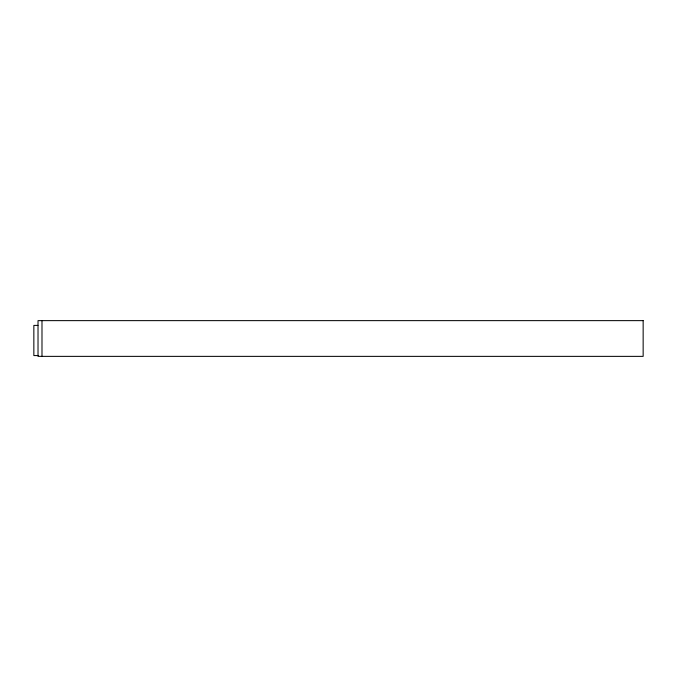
<?xml version="1.0" encoding="UTF-8"?>
<svg xmlns="http://www.w3.org/2000/svg" width="677" height="677" viewBox="0 0 677 677"><rect width="100%" height="100%" fill="white"/><g stroke="black" fill="none" stroke-linecap="round" stroke-linejoin="round"><path stroke-width="1.02" d="M37.946 325.4L33.85 325.4L33.85 355.577L38.081 355.577M41.991 320.636L41.991 356.364M643.15 320.636L38.022 320.636L38.022 356.364L643.15 356.364L643.15 320.636"/></g></svg>
